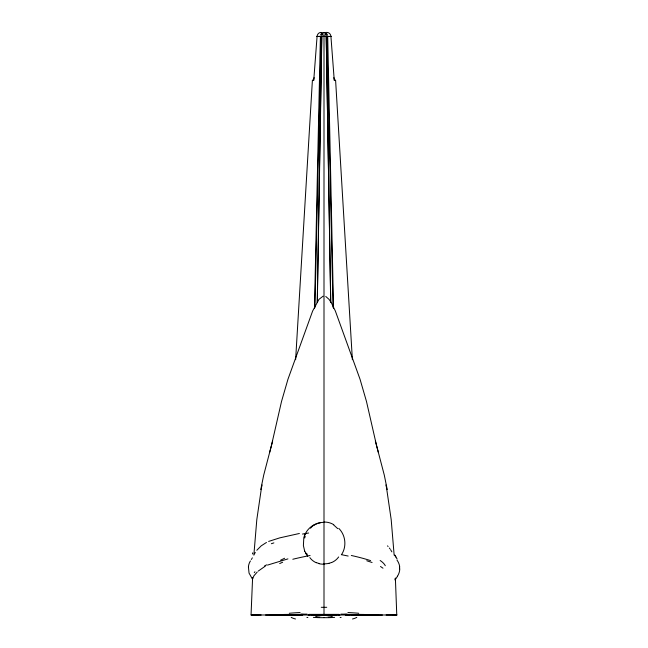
<?xml version="1.0" encoding="UTF-8"?>
<svg xmlns="http://www.w3.org/2000/svg" width="648" height="648" viewBox="0 0 648 648"><rect width="100%" height="100%" fill="white"/><g stroke="black" fill="none" stroke-linecap="round" stroke-linejoin="round"><path stroke-width="0.97" d="M321.108 32.708L326.892 32.4A4.366 4.034 -89.9 0 1 330.926 36.442L334.247 80.182L335.591 80.206M317.245 302.365L321.724 36.28L322.339 36.256M317.317 302.365L321.862 36.28L320.549 36.312M314.474 308.448L320.412 36.304M314.936 307.444L321.116 36.312M251.043 614.993L252.607 577.684M248.443 567.113L249.043 573.099L252.485 579.191L253.919 575.805L257.232 571.998M295.626 359.705L312.401 80.206M252.582 578.04L252.485 579.191M312.466 80.198L313.754 80.182L317.075 36.442A4.366 4.034 89.9 0 1 321.108 32.4M260.771 489.548L263.696 475.17L271.415 445.646L281.524 401.46L287.963 379.234L312.636 311.032L318.946 299.376L323.125 296.144M261.46 487.871L256.811 519.607L253.854 555.142L255.263 552.388M261.622 487.085L262.1 484.947M269.617 452.523L272.646 440.988M321.926 34.814L322.396 33.518M321.335 34.846L321.862 33.526M364.638 615.001L351.265 614.806L357.105 614.952M341.536 554.623C346.883 546.596 345.676 535.175 338.815 528.412M320.614 34.838L321.359 33.526M397.475 576.242L396.989 577.052A26.082 26.082 -46.1 0 1 395.442 579.304M314.142 77.663L313.664 79.34A7.549 5.03 -13.8 0 0 313.754 80.182M251.319 559.475L251.724 558.86M395.434 579.304L394.956 579.936M256.819 550.274L261.193 545.859L266.466 542.449M258.26 571.074L265.324 566.125M280.657 560.164L284.61 558.252M268.628 541.428L279.742 537.872L299.392 533.482M267.527 565.096L287.931 558.892M330.804 36.458L331.241 36.426L330.172 36.426M345.74 614.968L351.305 614.717M302.26 614.968L283.362 615.001M337.875 615.138L339.05 615.098M318.111 36.41L318.549 36.401M330.755 302.365L326.195 36.28L329.889 36.41M317.771 36.426L316.759 36.426L317.196 36.458M330.683 302.365L326.228 36.28L325.661 36.256M318.573 36.401L319.594 36.361M319.634 36.361L320.282 36.329M339.819 615.236L338.41 615.26M290.507 614.523L303.272 614.377M336.798 615.276L311.202 615.276M357.931 614.944L358.709 614.936M327.451 36.312L326.924 36.312L327.588 36.304M345.287 614.993L349.353 614.976M308.975 614.377L339.026 614.377M288.919 614.936L284.666 614.976M366.695 614.936L378.003 615.025M280.268 614.984L367.546 614.984M386.135 615.001L394.178 614.993M395.863 615.001L396.689 614.993M382.458 615.041L378.432 615.033M396.957 614.993L358.312 614.976M251.173 614.993L289.688 614.976M292.118 614.976L297.092 614.976M350.908 614.976L355.882 614.976M251.513 614.993L253.635 615.001M254.429 615.001L255.547 615.001M257.92 615.001L253.344 614.993M261.16 615.001L257.11 615.001M392.453 615.001L396.487 614.993M363.342 614.976L359.081 614.936M396.77 614.993L395.385 578.008M251.311 614.993L252.85 615.001M297.869 614.976L302.713 614.993M265.542 615.041L281.305 614.936M344.728 614.377L357.494 614.523M292.896 614.984L291.551 614.968M289.291 614.936L290.069 614.944M309.59 615.26L308.181 615.236M293.787 614.984L296.703 614.717M290.895 614.952L291.333 614.968M308.95 615.098L310.125 615.138M341.342 554.656L348.162 556.049M318.962 563.476L316.354 562.634M366.736 560.747L372.082 562.496M380.498 566.482L382.992 568.207M333.623 524.904L337.73 528.647M325.758 296.452L329.054 299.376L331.493 303.07L335.364 311.032L360.037 379.234L366.476 401.46L376.585 445.646L384.305 475.17L387.229 489.548M394.916 578.915L395.426 579.296M387.504 545.859L388.079 546.499M389.343 548.022L390.007 548.888M309.841 557.62L309.89 557.677A16.524 16.087 -53.2 0 0 316.24 562.715M390.59 549.698L391.878 551.861M305.613 553.206L307.76 556.397M395.952 557.037L394.713 555.069L397.119 559.03M333.858 77.663L334.336 79.421A7.549 5.03 13.8 0 1 334.247 80.182M326.641 33.526L327.386 34.838M304.682 551.173L303.394 545.567L303.815 537.613A20.947 20.906 0 0 1 320.144 522.644M326.138 33.526L326.665 34.846M325.604 33.518L326.074 34.814M375.354 440.988L378.392 452.523M385.9 484.947L386.378 487.085M386.54 487.871L391.19 519.607L394.146 555.142M335.599 80.206L352.374 359.705M399.557 567.121L399.605 568.887M326.884 36.312L333.064 307.444M327.702 36.304L333.526 308.448M324 32.4L324 614.417M324 614.644L324 615.6M331.152 616.199A160.623 0.47 0.6 0 1 332.562 616.216M289.737 614.385A98.261 0.672 -1 0 1 283.8 614.458M291.187 614.482A78.424 1.231 -2 0 1 269.422 614.871M300.883 614.142A59.559 2.349 0.8 0 1 307.095 614.134M326.73 607.281A75.29 1.774 -2.3 0 1 323.49 607.403M280.697 614.588A35.3 9.598 16.8 0 1 282.763 614.62M327.062 615.827A117.523 2.13 -1.9 0 1 327.41 615.811M316.872 616.937A33.372 1.004 2 0 1 319.545 617.009M324.065 617.657A28.463 6.253 -0.9 0 1 313.381 617.374M334.619 617.374A28.463 6.253 0.9 0 1 323.935 617.657M306.909 617.431A61.819 2.341 5.8 0 1 307.881 617.495M289.324 613.259A55.242 6.569 0.9 0 1 300.097 612.554M295.504 618.994A39.552 9.947 -7.6 0 1 291.211 617.374M328.99 563.323A19.278 17.771 9 0 1 324 563.817M324 564.189A19.278 18.136 -11.6 0 1 318.913 563.663M315.438 616.216A160.623 0.47 -0.6 0 1 316.848 616.199M364.2 614.458A98.261 0.672 1 0 1 358.263 614.385M378.578 614.871A78.424 1.231 2 0 1 356.813 614.482M340.905 614.134A59.559 2.349 -0.8 0 1 347.117 614.142M324.51 607.403A75.29 1.774 2.3 0 1 321.27 607.281M365.237 614.62A35.3 9.598 -16.8 0 1 367.303 614.588M320.59 615.811A117.523 2.13 1.9 0 1 320.938 615.827M328.455 617.009A33.372 1.004 -2 0 1 331.128 616.937M340.119 617.495A61.819 2.341 -5.8 0 1 341.091 617.431M347.903 612.554A55.242 6.569 -0.9 0 1 358.676 613.259M356.789 617.374A39.552 9.947 7.6 0 1 352.496 618.994M314.434 524.993A16.662 16.257 16.8 0 1 320.177 522.831M320.161 522.717A19.319 18.654 12.7 0 1 324 522.377M310.497 528.225A17.196 17.002 71.1 0 1 314.337 524.84M324 522.053A17.99 17.804 -50.6 0 1 333.761 524.686M331.63 562.432A17.107 16.176 12.8 0 1 328.973 563.266M331.671 562.513A16.5 15.965 24.7 0 0 338.094 557.669A18.031 17.545 54.9 0 0 338.653 556.956M304.722 538.026A9.688 7.322 81.4 0 1 305.224 536.333M279.685 563.574A56.886 37.867 20.6 0 1 282.649 562.253M264.603 565.907A90.412 27.451 9.9 0 1 266.717 564.837M254.275 572.621A153.001 23.782 -13.5 0 1 254.939 571.755M252.688 553.991A166.18 15.026 -32 0 1 252.566 552.89M271.374 543.713A86.378 23.506 5.3 0 1 273.877 542.894M302.47 534.065A62.119 8.222 -7.1 0 1 308.659 533.004M307.087 554.55A13.649 12.02 -52.5 0 1 306.869 553.765M292.807 559.256A71.717 10.53 -8.3 0 1 310.084 555.49M306.82 554.202A14.54 13.997 9 0 1 304.746 551.14M304.414 535.758A11.332 10.328 24.9 0 1 305.905 533.571M248.403 567.105A12.992 12.976 86.3 0 1 250.428 560.966M252.129 558.252A23.547 23.539 -50 0 1 252.404 557.855M322.291 36.239A8.74 0.672 0 0 1 323.595 36.223L324.389 36.248A8.74 0.672 0 0 1 325.717 36.239M380.149 560.496A75.654 24.713 -6.7 0 1 385.293 565.712M351.321 555.482A75.703 13.09 7 0 1 370.607 560.633M397.005 560.139A14.45 14.45 0 0 1 399.735 567.097M399.784 568.895A14.507 14.483 83.3 0 1 397.443 576.218M322.469 33.518L322.04 34.822L322.469 33.518M293.552 614.984L293.115 614.984L293.552 614.984M325.96 34.822L325.531 33.518L325.96 34.822"/></g></svg>
